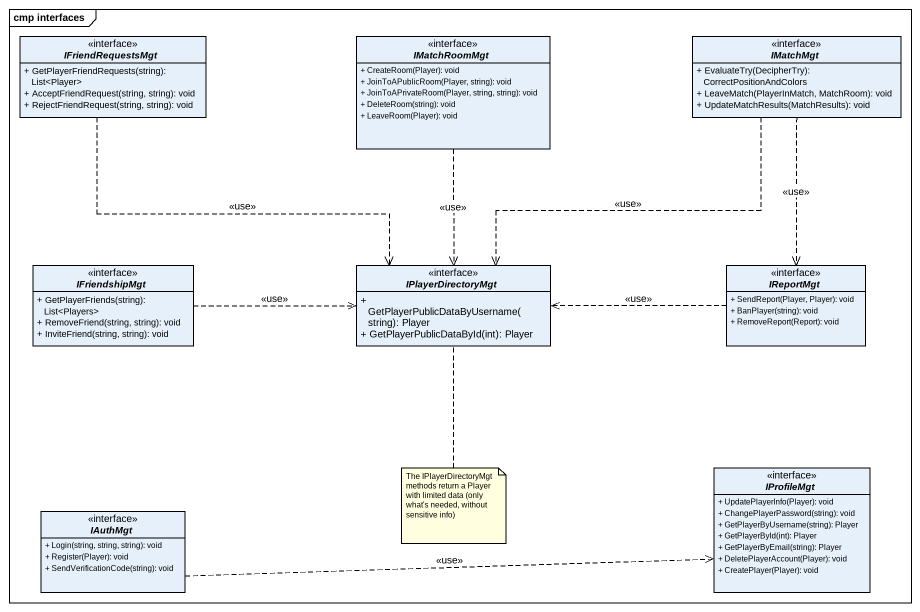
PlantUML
@startuml
mainframe cmp interfaces
hide circle
hide empty members
skinparam classAttributeIconSize 0
interface IFriendRequestsMgt {
  + GetPlayerFriendRequests(string): List<Player>
  + AcceptFriendRequest(string, string): void
  + RejectFriendRequest(string, string): void
}
interface IMatchRoomMgt {
  + CreateRoom(Player): void
  + JoinToAPublicRoom(Player, string): void
  + JoinToAPrivateRoom(Player, string, string): void
  + DeleteRoom(string): void
  + LeaveRoom(Player): void
}
interface IMatchMgt {
  + EvaluateTry(DecipherTry): CorrectPositionAndColors
  + LeaveMatch(PlayerInMatch, MatchRoom): void
  + UpdateMatchResults(MatchResults): void
}
interface IFriendshipMgt {
  + GetPlayerFriends(string): List<Players>
  + RemoveFriend(string, string): void
  + InviteFriend(string, string): void
}
interface IPlayerDirectoryMgt {
  + GetPlayerPublicDataByUsername(string): Player
  + GetPlayerPublicDataById(int): Player
}
interface IReportMgt {
  + SendReport(Player, Player): void
  + BanPlayer(string): void
  + RemoveReport(Report): void
}
interface IProfileMgt {
  + UpdatePlayerInfo(Player): void
  + ChangePlayerPassword(string): void
  + GetPlayerByUsername(string): Player
  + GetPlayerById(int): Player
  + GetPlayerByEmail(string): Player
  + DeletePlayerAccount(Player): void
  + CreatePlayer(Player): void
}
interface IAuthMgt {
  + Login(string, string, string): void
  + Register(Player): void
  + SendVerificationCode(string): void
}
IFriendRequestsMgt ..> IPlayerDirectoryMgt : <<use>>
IMatchRoomMgt ..> IPlayerDirectoryMgt : <<use>>
IMatchMgt ..> IPlayerDirectoryMgt : <<use>>
IMatchMgt ..> IReportMgt : <<use>>
IFriendshipMgt .right.> IPlayerDirectoryMgt : <<use>>
IReportMgt .left.> IPlayerDirectoryMgt : <<use>>
IAuthMgt .right.> IProfileMgt : <<use>>
note bottom of IPlayerDirectoryMgt : The IPlayerDirectoryMgt methods return a Player with limited data (only what's needed, without sensitive info)
@enduml
